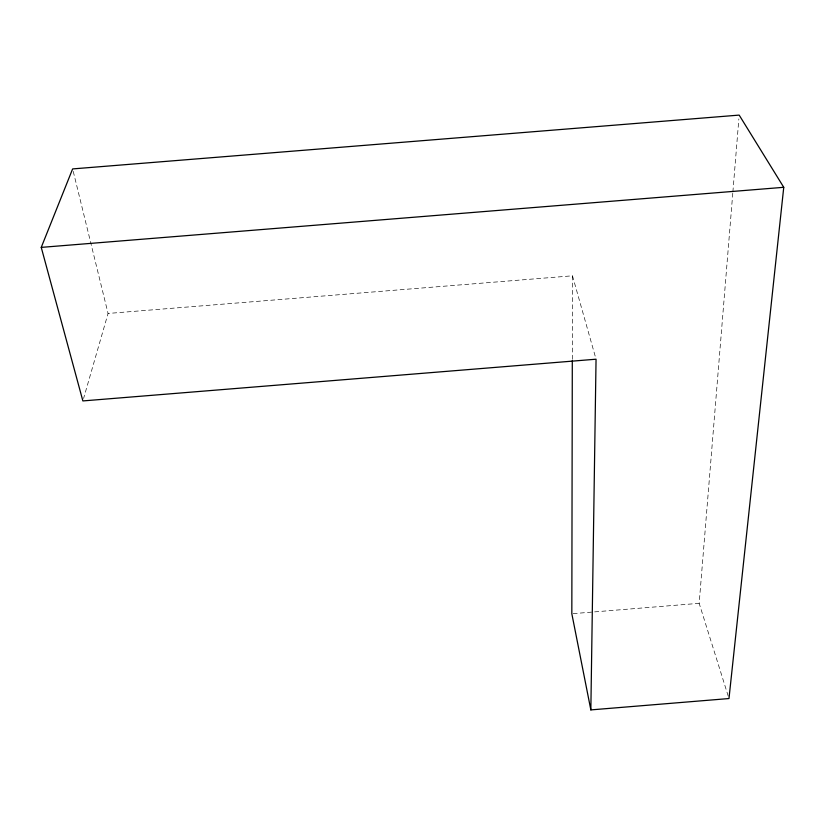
<?xml version="1.0" encoding="UTF-8"?>
<svg xmlns="http://www.w3.org/2000/svg" width="825" height="825" viewBox="0 0 825 825"><rect width="100%" height="100%" fill="white"/><g stroke="black" fill="none" stroke-linecap="round" stroke-linejoin="round"><path stroke-width="0.62" stroke-dasharray="4.12 3.09" d="M572.313 359.318L572.467 275.798L108.065 313.459L83.583 398.465M728.217 696.104L699.167 603.322L732.775 193.267M732.878 191.988L738.86 118.944M573.107 613.645L699.167 603.322M572.467 275.798L595.702 357.978M73.25 171.414L108.065 313.459"/><path stroke-width="1.24" d="M572.303 360.608L571.828 613.748L590.844 709.902L728.98 698.548L783.75 187.306L739.179 115.098L72.631 168.919L41.25 247.387L82.871 400.929L596.052 359.205L590.844 709.902M41.25 247.387L783.75 187.306"/></g></svg>
